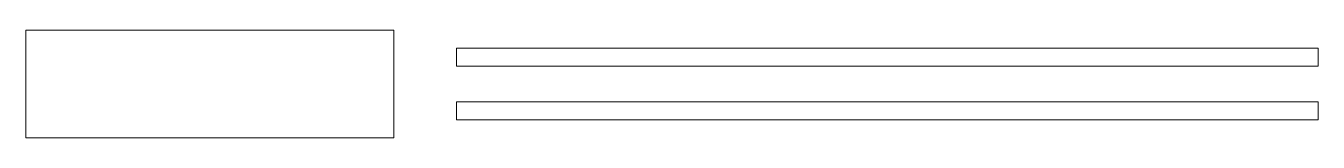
# Model space of a CAD drawing. Header units: millimetres. Extents: x 0 to 720, y 0 to 60.
import ezdxf

# ---------------------------------------------------------------- set-up
doc = ezdxf.new("R2010")
doc.units = ezdxf.units.MM
doc.layers.get('0').update_dxf_attribs({"linetype": 'CONTINUOUS', "lineweight": 0})

msp = doc.modelspace()

# ---------------------------------------------------------------- linework, layer by layer
for p, q in [((205, 60), (0, 60)), ((0, 60), (0, 0)), ((205, 0), (205, 60)), ((720, 50), (240, 50)), ((240, 50), (240, 40)), ((720, 40), (720, 50)), ((240, 40), (445, 40)), ((240, 40), (720, 40)), ((720, 20), (240, 20)), ((240, 20), (240, 10)), ((720, 10), (720, 20)), ((240, 10), (445, 10)), ((240, 10), (720, 10)), ((0, 0), (205, 0))]:
    msp.add_line(p, q)

doc.saveas('drawing.dxf')
